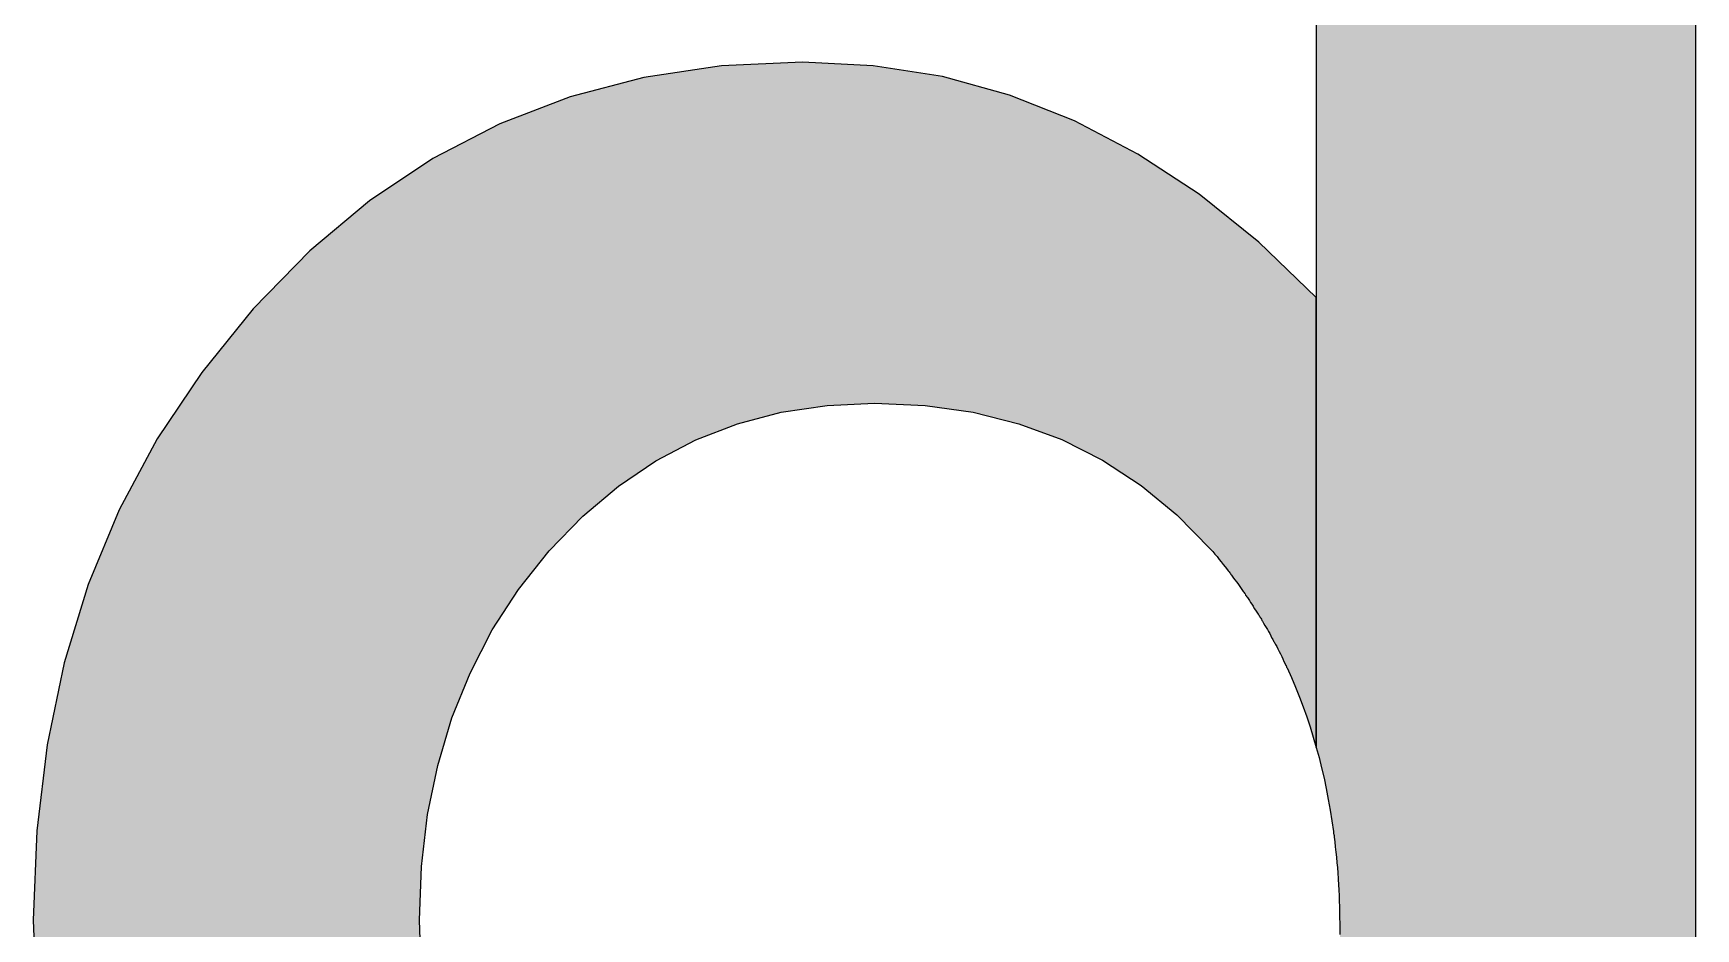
# Model space of a CAD drawing. Extents: x 198.6 to 210.1, y 62.9 to 66.
# Drawn here: x 203.71 to 205.094, y 64.29 to 65.035 of the extents above; entities that cross this region are included whole.
import ezdxf

# ---------------------------------------------------------------- set-up
doc = ezdxf.new("R2010")
doc.units = 0
doc.layers.add('LAYER_1', color=7, linetype='CONTINUOUS')

# ---------------------------------------------------------------- blocks, each defined once
blk = doc.blocks.new('*U7')
at = {"layer": 'LAYER_1', "color": 7}
for points in [[(204.7779, 64.4405), (204.7779, 65.9719), (204.7803, 64.4322)], [(204.7803, 64.4322), (204.7803, 65.9719), (204.7823, 64.4236)], [(204.7823, 64.4236), (204.7823, 65.9719), (204.7844, 64.415)], [(204.7844, 64.415), (204.7844, 65.9719), (204.7861, 64.4064)], [(204.7861, 64.4064), (204.7861, 65.9719), (204.7878, 64.3974)], [(204.7878, 64.3974), (204.7878, 65.9719), (204.7894, 64.3885)], [(204.7894, 64.3885), (204.7894, 65.9719), (204.7909, 64.3795)], [(204.7909, 64.3795), (204.7909, 65.9719), (204.7922, 64.3706)], [(204.7922, 64.3706), (204.7922, 65.9719), (204.7923, 64.3699)], [(204.7923, 64.3689), (204.7923, 65.9719), (204.7925, 64.3685)], [(204.7925, 64.3678), (204.7925, 65.9719), (204.7927, 64.3675)], [(204.7927, 64.3661), (204.7927, 65.9719), (204.7934, 64.362)], [(204.7934, 64.362), (204.7934, 65.9719), (204.7937, 64.3578)], [(204.7937, 64.3578), (204.7937, 65.9719), (204.7942, 64.3534)], [(204.7942, 64.3534), (204.7942, 65.9719), (204.7947, 64.3492)], [(204.7947, 64.3492), (204.7947, 65.9719), (204.7951, 64.3447)], [(204.7951, 64.3447), (204.7951, 65.9719), (204.7954, 64.3406)], [(204.7954, 64.3406), (204.7954, 65.9719), (204.7958, 64.3361)], [(204.7958, 64.3361), (204.7958, 65.9719), (204.7961, 64.3316)], [(204.7961, 64.3292), (204.7961, 65.9719), (204.7963, 64.3285)], [(204.7963, 64.3265), (204.7963, 65.9719), (204.7966, 64.322)], [(204.7966, 64.322), (204.7966, 65.9719), (204.7968, 64.3175)], [(204.7968, 64.3175), (204.7968, 65.9719), (204.797, 64.3127)], [(204.797, 64.3127), (204.797, 65.9719), (204.7971, 64.3082)], [(204.7971, 64.3082), (204.7971, 65.9719), (204.7973, 64.3037)], [(204.7973, 64.2989), (204.7973, 65.9719), (204.7975, 64.2944)]]:
    blk.add_solid(points, dxfattribs=at)
at = {"layer": 'LAYER_1', "color": 7, "extrusion": (0, 0, -1)}
for points in [[(-204.7803, 64.4322), (-204.7779, 65.9719), (-204.7803, 65.9719)], [(-204.7823, 64.4236), (-204.7803, 65.9719), (-204.7823, 65.9719)], [(-204.7844, 64.415), (-204.7823, 65.9719), (-204.7844, 65.9719)], [(-204.7861, 64.4064), (-204.7844, 65.9719), (-204.7861, 65.9719)], [(-204.7878, 64.3974), (-204.7861, 65.9719), (-204.7878, 65.9719)], [(-204.7894, 64.3885), (-204.7878, 65.9719), (-204.7894, 65.9719)], [(-204.7909, 64.3795), (-204.7894, 65.9719), (-204.7909, 65.9719)], [(-204.7922, 64.3706), (-204.7909, 65.9719), (-204.7922, 65.9719)], [(-204.7923, 64.3699), (-204.7922, 65.9719), (-204.7923, 65.9719)], [(-204.7925, 64.3685), (-204.7923, 65.9719), (-204.7925, 65.9719)], [(-204.7927, 64.3675), (-204.7925, 65.9719), (-204.7927, 65.9719)], [(-204.7934, 64.362), (-204.7927, 65.9719), (-204.7934, 65.9719)], [(-204.7937, 64.3578), (-204.7934, 65.9719), (-204.7937, 65.9719)], [(-204.7942, 64.3534), (-204.7937, 65.9719), (-204.7942, 65.9719)], [(-204.7947, 64.3492), (-204.7942, 65.9719), (-204.7947, 65.9719)], [(-204.7951, 64.3447), (-204.7947, 65.9719), (-204.7951, 65.9719)], [(-204.7954, 64.3406), (-204.7951, 65.9719), (-204.7954, 65.9719)], [(-204.7958, 64.3361), (-204.7954, 65.9719), (-204.7958, 65.9719)], [(-204.7961, 64.3316), (-204.7958, 65.9719), (-204.7961, 65.9719)], [(-204.7963, 64.3285), (-204.7961, 65.9719), (-204.7963, 65.9719)], [(-204.7966, 64.322), (-204.7963, 65.9719), (-204.7966, 65.9719)], [(-204.7968, 64.3175), (-204.7966, 65.9719), (-204.7968, 65.9719)], [(-204.797, 64.3127), (-204.7968, 65.9719), (-204.797, 65.9719)], [(-204.7971, 64.3082), (-204.797, 65.9719), (-204.7971, 65.9719)], [(-204.7973, 64.3037), (-204.7971, 65.9719), (-204.7973, 65.9719)], [(-204.7975, 64.2944), (-204.7973, 65.9719), (-204.7975, 65.9719)], [(-204.7975, 63.6123), (-204.7975, 65.9719), (-204.8175, 63.6123)], [(-204.8175, 63.6123), (-204.7975, 65.9719), (-204.8175, 65.9719)], [(-204.8175, 63.6123), (-204.8175, 65.9719), (-204.8569, 63.6123)], [(-204.8569, 63.6123), (-204.8175, 65.9719), (-204.8569, 65.9719)], [(-204.8569, 63.6123), (-204.8569, 65.9719), (-204.8964, 63.6123)], [(-204.8964, 63.6123), (-204.8569, 65.9719), (-204.8964, 65.9719)], [(-204.8964, 63.6123), (-204.8964, 65.9719), (-204.9358, 63.6123)], [(-204.9358, 63.6123), (-204.8964, 65.9719), (-204.9358, 65.9719)], [(-204.9358, 63.6123), (-204.9358, 65.9719), (-204.9753, 63.6123)], [(-204.9753, 63.6123), (-204.9358, 65.9719), (-204.9753, 65.9719)], [(-204.9753, 63.6123), (-204.9753, 65.9719), (-205.0147, 63.6123)], [(-205.0147, 63.6123), (-204.9753, 65.9719), (-205.0147, 65.9719)], [(-205.0147, 63.6123), (-205.0147, 65.9719), (-205.0542, 63.6123)], [(-205.0542, 63.6123), (-205.0147, 65.9719), (-205.0542, 65.9719)], [(-205.0542, 63.6123), (-205.0542, 65.9719), (-205.0936, 63.6123)], [(-205.0936, 63.6123), (-205.0542, 65.9719), (-205.0936, 65.9719)]]:
    blk.add_solid(points, dxfattribs=at)
blk = doc.blocks.new('*U8')
at = {"layer": 'LAYER_1', "color": 7}
for points in [[(204.3503, 64.7221), (204.3327, 65.0099), (204.3503, 65.0107)], [(204.2185, 64.6722), (204.1972, 64.9923), (204.2185, 64.9979)], [(204.2235, 64.6756), (204.2185, 64.9979), (204.2235, 64.9987)], [(204.2251, 64.6766), (204.2235, 64.9987), (204.2251, 64.9989)], [(204.2285, 64.6789), (204.2251, 64.9989), (204.2285, 64.9994)], [(204.2582, 64.6947), (204.2285, 64.9994), (204.2582, 65.0039)], [(204.2616, 64.6965), (204.2582, 65.0039), (204.2616, 65.0044)], [(204.283, 64.7047), (204.2616, 65.0044), (204.283, 65.0076)], [(204.289, 64.7071), (204.283, 65.0076), (204.289, 65.0079)], [(204.293, 64.7086), (204.289, 65.0079), (204.293, 65.008)], [(204.2964, 64.7099), (204.293, 65.008), (204.2964, 65.0082)], [(204.3295, 64.7187), (204.2964, 65.0082), (204.3295, 65.0097)], [(204.3327, 64.7196), (204.3295, 65.0097), (204.3327, 65.0099)], [(204.4104, 64.7271), (204.4104, 65.0074), (204.4153, 64.7269)], [(204.4153, 64.7269), (204.4153, 65.0066), (204.4502, 64.7252)], [(204.4502, 64.7252), (204.4502, 65.0012), (204.4525, 64.7251)], [(204.4525, 64.7251), (204.4525, 65.0008), (204.4668, 64.7231)], [(204.4668, 64.7231), (204.4668, 64.9986), (204.4716, 64.7224)], [(204.4716, 64.7224), (204.4716, 64.9973), (204.4909, 64.7198)], [(204.1643, 64.6297), (204.1612, 64.9828), (204.1643, 64.9836)], [(204.1676, 64.6331), (204.1643, 64.9836), (204.1676, 64.9845)], [(204.1939, 64.6552), (204.1676, 64.9845), (204.1939, 64.9914)], [(204.1972, 64.6579), (204.1939, 64.9914), (204.1972, 64.9923)], [(204.4909, 64.7198), (204.4909, 64.9919), (204.4924, 64.7196)], [(204.4924, 64.7196), (204.4924, 64.9915), (204.5226, 64.7119)], [(204.5226, 64.7119), (204.5226, 64.9831), (204.5265, 64.7109)], [(204.1365, 64.6004), (204.1142, 64.9653), (204.1365, 64.9739)], [(204.1395, 64.6042), (204.1365, 64.9739), (204.1395, 64.975)], [(204.157, 64.6223), (204.1395, 64.975), (204.157, 64.9817)], [(204.1612, 64.6265), (204.157, 64.9817), (204.1612, 64.9828)], [(204.5265, 64.7109), (204.5265, 64.9815), (204.5293, 64.7102)], [(204.5293, 64.7102), (204.5293, 64.9805), (204.5303, 64.7099)], [(204.5303, 64.7099), (204.5303, 64.9801), (204.5655, 64.6971)], [(204.0923, 64.5384), (204.0907, 64.9553), (204.0923, 64.9561)], [(204.0985, 64.5479), (204.0923, 64.9561), (204.0985, 64.9593)], [(204.1016, 64.5527), (204.0985, 64.9593), (204.1016, 64.9605)], [(204.1121, 64.5689), (204.1016, 64.9605), (204.1121, 64.9645)], [(204.1142, 64.5721), (204.1121, 64.9645), (204.1142, 64.9653)], [(204.5655, 64.6971), (204.5655, 64.9662), (204.5662, 64.6968)], [(204.5662, 64.6968), (204.5662, 64.9659), (204.5767, 64.6915)], [(204.5767, 64.6915), (204.5767, 64.9618), (204.5798, 64.6899)], [(204.5798, 64.6899), (204.5798, 64.9601), (204.5997, 64.6798)], [(204.0728, 64.5), (204.0587, 64.9386), (204.0728, 64.946)], [(204.0738, 64.5025), (204.0728, 64.946), (204.0738, 64.9465)], [(204.0907, 64.5353), (204.0738, 64.9465), (204.0907, 64.9553)], [(204.5997, 64.6798), (204.5997, 64.9497), (204.6001, 64.6796)], [(204.6001, 64.6796), (204.6001, 64.9495), (204.6294, 64.6604)], [(204.0428, 64.4056), (204.0385, 64.9275), (204.0428, 64.9304)], [(204.0451, 64.4165), (204.0428, 64.9304), (204.0451, 64.9316)], [(204.0465, 64.4232), (204.0451, 64.9316), (204.0465, 64.9323)], [(204.047, 64.4257), (204.0465, 64.9323), (204.047, 64.9326)], [(204.058, 64.463), (204.047, 64.9326), (204.058, 64.9383)], [(204.0587, 64.4653), (204.058, 64.9383), (204.0587, 64.9386)], [(204.6294, 64.6604), (204.6294, 64.9342), (204.6316, 64.6589)], [(204.6316, 64.6589), (204.6316, 64.9327), (204.632, 64.6587)], [(204.632, 64.6587), (204.632, 64.9325), (204.6321, 64.6586)], [(204.6321, 64.6586), (204.6321, 64.9324), (204.6619, 64.6341)], [(204.0318, 63.6613), (203.9917, 64.8963), (204.0318, 64.9231)], [(204.0334, 64.3372), (204.0318, 64.9231), (204.0334, 64.9241)], [(204.0335, 64.3416), (204.0334, 64.9241), (204.0335, 64.9242)], [(204.0384, 64.3832), (204.0335, 64.9242), (204.0384, 64.9274)], [(204.0385, 64.3847), (204.0384, 64.9274), (204.0385, 64.9275)], [(204.6619, 64.6341), (204.6619, 64.9129), (204.6805, 64.6151)], [(204.6805, 64.6151), (204.6805, 64.9008), (204.6819, 64.6137)], [(203.9901, 63.689), (203.941, 64.8542), (203.9901, 64.8953)], [(203.9917, 63.6878), (203.9901, 64.8953), (203.9917, 64.8963)], [(203.9901, 63.689), (203.9901, 64.8953), (203.9917, 63.6878)], [(203.9917, 63.6878), (203.9917, 64.8963), (204.0318, 63.6613)], [(204.6819, 64.6137), (204.6819, 64.8997), (204.6898, 64.6055)], [(204.6898, 64.6055), (204.6898, 64.8933), (204.6917, 64.6035)], [(204.6917, 64.6035), (204.6917, 64.8917), (204.6934, 64.6014)], [(204.6934, 64.6014), (204.6934, 64.8903), (204.6953, 64.5993)], [(204.6953, 64.5993), (204.6953, 64.8888), (204.6971, 64.5969)], [(204.6971, 64.5969), (204.6971, 64.8874), (204.6988, 64.5949)], [(204.6988, 64.5949), (204.6988, 64.886), (204.7005, 64.5928)], [(204.7005, 64.5928), (204.7005, 64.8846), (204.7022, 64.5907)], [(204.7022, 64.5907), (204.7022, 64.8832), (204.704, 64.5883)], [(204.704, 64.5883), (204.704, 64.8818), (204.7045, 64.5876)], [(204.7045, 64.5876), (204.7045, 64.8814), (204.705, 64.5869)], [(204.705, 64.5869), (204.705, 64.881), (204.7055, 64.5866)], [(204.7055, 64.5866), (204.7055, 64.8806), (204.7059, 64.5859)], [(204.7059, 64.5859), (204.7059, 64.8803), (204.7064, 64.5852)], [(204.7064, 64.5852), (204.7064, 64.8799), (204.7069, 64.5845)], [(204.7069, 64.5845), (204.7069, 64.8795), (204.7074, 64.5838)], [(204.7074, 64.5838), (204.7074, 64.8791), (204.7077, 64.5834)], [(204.7077, 64.5834), (204.7077, 64.8788), (204.7079, 64.5831)], [(204.7079, 64.5831), (204.7079, 64.8786), (204.709, 64.5814)], [(204.709, 64.5814), (204.709, 64.8778), (204.7102, 64.58)], [(204.7102, 64.58), (204.7102, 64.8768), (204.7114, 64.5783)], [(204.7114, 64.5783), (204.7114, 64.8759), (204.7126, 64.5769)], [(204.7126, 64.5769), (204.7126, 64.8749), (204.7138, 64.5752)], [(204.7138, 64.5752), (204.7138, 64.8739), (204.7148, 64.5735)], [(204.7148, 64.5735), (204.7148, 64.8731), (204.716, 64.5721)], [(204.716, 64.5721), (204.716, 64.8721), (204.717, 64.5704)], [(204.717, 64.5704), (204.717, 64.8713), (204.7172, 64.5702)], [(204.7172, 64.5702), (204.7172, 64.8711), (204.7176, 64.5697)], [(204.7176, 64.5697), (204.7176, 64.8708), (204.7181, 64.569)], [(204.7181, 64.569), (204.7181, 64.8704), (204.7186, 64.5683)], [(204.7186, 64.5683), (204.7186, 64.87), (204.7191, 64.5673)], [(204.7191, 64.5673), (204.7191, 64.8696), (204.7196, 64.5666)], [(204.7196, 64.5666), (204.7196, 64.8692), (204.7201, 64.5659)], [(204.7201, 64.5659), (204.7201, 64.8687), (204.7207, 64.5652)], [(204.7207, 64.5652), (204.7207, 64.8683), (204.7212, 64.5645)], [(204.7212, 64.5645), (204.7212, 64.8679), (204.7222, 64.5628)], [(204.7222, 64.5628), (204.7222, 64.8671), (204.7232, 64.5611)], [(204.7232, 64.5611), (204.7232, 64.8662), (204.7243, 64.5597)], [(204.7243, 64.5597), (204.7243, 64.8654), (204.7253, 64.558)], [(204.7253, 64.558), (204.7253, 64.8646), (204.7263, 64.5563)], [(204.7263, 64.5563), (204.7263, 64.8637), (204.7274, 64.5549)], [(204.7274, 64.5549), (204.7274, 64.8629), (204.7284, 64.5532)], [(204.7284, 64.5532), (204.7284, 64.8621), (204.7295, 64.5514)], [(204.7295, 64.5514), (204.7295, 64.8612), (204.73, 64.5508)], [(204.73, 64.5508), (204.73, 64.8608), (204.7303, 64.5501)], [(204.7303, 64.5501), (204.7303, 64.8605), (204.7307, 64.5496)], [(204.7307, 64.5496), (204.7307, 64.8602), (204.7308, 64.5494)], [(204.7308, 64.5494), (204.7308, 64.86), (204.7313, 64.5487)], [(204.7313, 64.5487), (204.7313, 64.8595), (204.7317, 64.548)], [(204.7317, 64.548), (204.7317, 64.8592), (204.7322, 64.5473)], [(204.7322, 64.5473), (204.7322, 64.8587), (204.7326, 64.5463)], [(203.9404, 63.7298), (203.8935, 64.8053), (203.9404, 64.8536)], [(203.941, 63.7291), (203.9404, 64.8536), (203.941, 64.8542)], [(203.9404, 63.7298), (203.9404, 64.8536), (203.941, 63.7291)], [(203.941, 63.7291), (203.941, 64.8542), (203.9901, 63.689)], [(204.7326, 64.5463), (204.7326, 64.8583), (204.7331, 64.5456)], [(204.7331, 64.5456), (204.7331, 64.8578), (204.7341, 64.5439)], [(204.7341, 64.5439), (204.7341, 64.8569), (204.7351, 64.5421)], [(204.7351, 64.5421), (204.7351, 64.8559), (204.7362, 64.5404)], [(204.7362, 64.5404), (204.7362, 64.8549), (204.7372, 64.5387)], [(204.7372, 64.5387), (204.7372, 64.8539), (204.7381, 64.537)], [(204.7381, 64.537), (204.7381, 64.8531), (204.7391, 64.5353)], [(204.7391, 64.5353), (204.7391, 64.8521), (204.7401, 64.5335)], [(204.7401, 64.5335), (204.7401, 64.8511), (204.741, 64.5315)], [(204.741, 64.5315), (204.741, 64.8503), (204.7413, 64.5311)], [(204.7413, 64.5311), (204.7413, 64.8499), (204.7417, 64.5304)], [(204.7417, 64.5304), (204.7417, 64.8496), (204.742, 64.5297)], [(204.742, 64.5297), (204.742, 64.8493), (204.7424, 64.5291)], [(204.7424, 64.5291), (204.7424, 64.8489), (204.7427, 64.5284)], [(204.7427, 64.5284), (204.7427, 64.8486), (204.7431, 64.5277)], [(204.7431, 64.5277), (204.7431, 64.8483), (204.7436, 64.527)], [(204.7436, 64.527), (204.7436, 64.8478), (204.7439, 64.5263)], [(204.7439, 64.5263), (204.7439, 64.8475), (204.745, 64.5246)], [(204.745, 64.5246), (204.745, 64.8465), (204.746, 64.5225)], [(204.746, 64.5225), (204.746, 64.8455), (204.747, 64.5204)], [(204.747, 64.5204), (204.747, 64.8445), (204.7481, 64.5184)], [(204.7481, 64.5184), (204.7481, 64.8435), (204.7491, 64.5163)], [(204.7491, 64.5163), (204.7491, 64.8425), (204.7499, 64.5146)], [(204.7499, 64.5146), (204.7499, 64.8417), (204.7501, 64.5142)], [(204.7501, 64.5142), (204.7501, 64.8415), (204.751, 64.5122)], [(204.751, 64.5122), (204.751, 64.8407), (204.752, 64.5101)], [(204.752, 64.5101), (204.752, 64.8397), (204.7522, 64.5094)], [(204.7522, 64.5094), (204.7522, 64.8396), (204.7524, 64.5091)], [(204.7524, 64.5091), (204.7524, 64.8394), (204.7527, 64.5087)], [(204.7527, 64.5087), (204.7527, 64.8391), (204.7529, 64.5084)], [(204.7529, 64.5084), (204.7529, 64.8389), (204.753, 64.508)], [(204.753, 64.508), (204.753, 64.8387), (204.7532, 64.5073)], [(204.7532, 64.5073), (204.7532, 64.8386), (204.7534, 64.507)], [(204.7534, 64.507), (204.7534, 64.8384), (204.7536, 64.5067)], [(204.7536, 64.5067), (204.7536, 64.8382), (204.7572, 64.4987)], [(204.7572, 64.4987), (204.7572, 64.8348), (204.7606, 64.4908)], [(204.7606, 64.4908), (204.7606, 64.8315), (204.7639, 64.4825)], [(204.7639, 64.4825), (204.7639, 64.8283), (204.767, 64.4743)], [(204.767, 64.4743), (204.767, 64.8254), (204.7699, 64.466)], [(204.7699, 64.466), (204.7699, 64.8226), (204.7727, 64.4577)], [(204.7727, 64.4577), (204.7727, 64.8199), (204.7754, 64.4491)], [(204.7754, 64.4491), (204.7754, 64.8173), (204.7779, 64.4405)], [(203.8935, 63.777), (203.8506, 64.7526), (203.8935, 64.8053)], [(203.8935, 63.777), (203.8935, 64.8053), (203.9404, 63.7298)], [(203.8506, 63.8307), (203.8134, 64.6972), (203.8506, 64.7526)], [(203.8506, 63.8307), (203.8506, 64.7526), (203.8935, 63.777)], [(203.8134, 63.8876), (203.7819, 64.6383), (203.8134, 64.6972)], [(203.8134, 63.8876), (203.8134, 64.6972), (203.8506, 63.8307)], [(203.7819, 63.9479), (203.7562, 64.5762), (203.7819, 64.6383)], [(203.7819, 63.9479), (203.7819, 64.6383), (203.8134, 63.8876)], [(203.7562, 64.0109), (203.7362, 64.5111), (203.7562, 64.5762)], [(203.7562, 64.0109), (203.7562, 64.5762), (203.7819, 63.9479)], [(203.7362, 64.0777), (203.7219, 64.4429), (203.7362, 64.5111)], [(203.7362, 64.0777), (203.7362, 64.5111), (203.7562, 64.0109)], [(203.7219, 64.1473), (203.7133, 64.3713), (203.7219, 64.4429)], [(203.7219, 64.1473), (203.7219, 64.4429), (203.7362, 64.0777)], [(203.7133, 64.2204), (203.7104, 64.2969), (203.7133, 64.3713)], [(203.7133, 64.2204), (203.7133, 64.3713), (203.7219, 64.1473)], [(204.0318, 63.6613), (204.0318, 64.2969), (204.0334, 63.6603)]]:
    blk.add_solid(points, dxfattribs=at)
at = {"layer": 'LAYER_1', "color": 7, "extrusion": (0, 0, -1)}
for points in [[(-204.3503, 64.7221), (-204.3503, 65.0107), (-204.3574, 64.7231)], [(-204.3574, 64.7231), (-204.3503, 65.0107), (-204.3574, 65.0103)], [(-204.2185, 64.6722), (-204.2185, 64.9979), (-204.2235, 64.6756)], [(-204.2235, 64.6756), (-204.2235, 64.9987), (-204.2251, 64.6766)], [(-204.2251, 64.6766), (-204.2251, 64.9989), (-204.2285, 64.6789)], [(-204.2285, 64.6789), (-204.2285, 64.9994), (-204.2582, 64.6947)], [(-204.2582, 64.6947), (-204.2582, 65.0039), (-204.2616, 64.6965)], [(-204.2616, 64.6965), (-204.2616, 65.0044), (-204.283, 64.7047)], [(-204.283, 64.7047), (-204.283, 65.0076), (-204.289, 64.7071)], [(-204.289, 64.7071), (-204.289, 65.0079), (-204.293, 64.7086)], [(-204.293, 64.7086), (-204.293, 65.008), (-204.2964, 64.7099)], [(-204.2964, 64.7099), (-204.2964, 65.0082), (-204.3295, 64.7187)], [(-204.3295, 64.7187), (-204.3295, 65.0097), (-204.3327, 64.7196)], [(-204.3327, 64.7196), (-204.3327, 65.0099), (-204.3503, 64.7221)], [(-204.3574, 64.7231), (-204.3574, 65.0103), (-204.3677, 64.7246)], [(-204.3677, 64.7246), (-204.3574, 65.0103), (-204.3677, 65.0098)], [(-204.3677, 64.7246), (-204.3677, 65.0098), (-204.3708, 64.7251)], [(-204.3708, 64.7251), (-204.3677, 65.0098), (-204.3708, 65.0096)], [(-204.3708, 64.7251), (-204.3708, 65.0096), (-204.4077, 64.727)], [(-204.4077, 64.727), (-204.3708, 65.0096), (-204.4077, 65.0077)], [(-204.4077, 64.727), (-204.4077, 65.0077), (-204.4092, 64.7271)], [(-204.4092, 64.7271), (-204.4077, 65.0077), (-204.4092, 65.0076)], [(-204.4092, 64.7271), (-204.4092, 65.0076), (-204.4104, 64.7271)], [(-204.4104, 64.7271), (-204.4092, 65.0076), (-204.4104, 65.0074)], [(-204.4153, 64.7269), (-204.4104, 65.0074), (-204.4153, 65.0066)], [(-204.4502, 64.7252), (-204.4153, 65.0066), (-204.4502, 65.0012)], [(-204.4525, 64.7251), (-204.4502, 65.0012), (-204.4525, 65.0008)], [(-204.4668, 64.7231), (-204.4525, 65.0008), (-204.4668, 64.9986)], [(-204.4716, 64.7224), (-204.4668, 64.9986), (-204.4716, 64.9973)], [(-204.4909, 64.7198), (-204.4716, 64.9973), (-204.4909, 64.9919)], [(-204.1643, 64.6297), (-204.1643, 64.9836), (-204.1676, 64.6331)], [(-204.1676, 64.6331), (-204.1676, 64.9845), (-204.1939, 64.6552)], [(-204.1939, 64.6552), (-204.1939, 64.9914), (-204.1972, 64.6579)], [(-204.1972, 64.6579), (-204.1972, 64.9923), (-204.2185, 64.6722)], [(-204.4924, 64.7196), (-204.4909, 64.9919), (-204.4924, 64.9915)], [(-204.5226, 64.7119), (-204.4924, 64.9915), (-204.5226, 64.9831)], [(-204.5265, 64.7109), (-204.5226, 64.9831), (-204.5265, 64.9815)], [(-204.1365, 64.6004), (-204.1365, 64.9739), (-204.1395, 64.6042)], [(-204.1395, 64.6042), (-204.1395, 64.975), (-204.157, 64.6223)], [(-204.157, 64.6223), (-204.157, 64.9817), (-204.1612, 64.6265)], [(-204.1612, 64.6265), (-204.1612, 64.9828), (-204.1643, 64.6297)], [(-204.5293, 64.7102), (-204.5265, 64.9815), (-204.5293, 64.9805)], [(-204.5303, 64.7099), (-204.5293, 64.9805), (-204.5303, 64.9801)], [(-204.5655, 64.6971), (-204.5303, 64.9801), (-204.5655, 64.9662)], [(-204.0923, 64.5384), (-204.0923, 64.9561), (-204.0985, 64.5479)], [(-204.0985, 64.5479), (-204.0985, 64.9593), (-204.1016, 64.5527)], [(-204.1016, 64.5527), (-204.1016, 64.9605), (-204.1121, 64.5689)], [(-204.1121, 64.5689), (-204.1121, 64.9645), (-204.1142, 64.5721)], [(-204.1142, 64.5721), (-204.1142, 64.9653), (-204.1365, 64.6004)], [(-204.5662, 64.6968), (-204.5655, 64.9662), (-204.5662, 64.9659)], [(-204.5767, 64.6915), (-204.5662, 64.9659), (-204.5767, 64.9618)], [(-204.5798, 64.6899), (-204.5767, 64.9618), (-204.5798, 64.9601)], [(-204.5997, 64.6798), (-204.5798, 64.9601), (-204.5997, 64.9497)], [(-204.0728, 64.5), (-204.0728, 64.946), (-204.0738, 64.5025)], [(-204.0738, 64.5025), (-204.0738, 64.9465), (-204.0907, 64.5353)], [(-204.0907, 64.5353), (-204.0907, 64.9553), (-204.0923, 64.5384)], [(-204.6001, 64.6796), (-204.5997, 64.9497), (-204.6001, 64.9495)], [(-204.6294, 64.6604), (-204.6001, 64.9495), (-204.6294, 64.9342)], [(-204.0428, 64.4056), (-204.0428, 64.9304), (-204.0451, 64.4165)], [(-204.0451, 64.4165), (-204.0451, 64.9316), (-204.0465, 64.4232)], [(-204.0465, 64.4232), (-204.0465, 64.9323), (-204.047, 64.4257)], [(-204.047, 64.4257), (-204.047, 64.9326), (-204.058, 64.463)], [(-204.058, 64.463), (-204.058, 64.9383), (-204.0587, 64.4653)], [(-204.0587, 64.4653), (-204.0587, 64.9386), (-204.0728, 64.5)], [(-204.6316, 64.6589), (-204.6294, 64.9342), (-204.6316, 64.9327)], [(-204.632, 64.6587), (-204.6316, 64.9327), (-204.632, 64.9325)], [(-204.6321, 64.6586), (-204.632, 64.9325), (-204.6321, 64.9324)], [(-204.6619, 64.6341), (-204.6321, 64.9324), (-204.6619, 64.9129)], [(-204.0318, 64.2969), (-204.0318, 64.9231), (-204.0334, 64.3372)], [(-204.0334, 64.3372), (-204.0334, 64.9241), (-204.0335, 64.3416)], [(-204.0335, 64.3416), (-204.0335, 64.9242), (-204.0384, 64.3832)], [(-204.0384, 64.3832), (-204.0384, 64.9274), (-204.0385, 64.3847)], [(-204.0385, 64.3847), (-204.0385, 64.9275), (-204.0428, 64.4056)], [(-204.6805, 64.6151), (-204.6619, 64.9129), (-204.6805, 64.9008)], [(-204.6819, 64.6137), (-204.6805, 64.9008), (-204.6819, 64.8997)], [(-204.6898, 64.6055), (-204.6819, 64.8997), (-204.6898, 64.8933)], [(-204.6917, 64.6035), (-204.6898, 64.8933), (-204.6917, 64.8917)], [(-204.6934, 64.6014), (-204.6917, 64.8917), (-204.6934, 64.8903)], [(-204.6953, 64.5993), (-204.6934, 64.8903), (-204.6953, 64.8888)], [(-204.6971, 64.5969), (-204.6953, 64.8888), (-204.6971, 64.8874)], [(-204.6988, 64.5949), (-204.6971, 64.8874), (-204.6988, 64.886)], [(-204.7005, 64.5928), (-204.6988, 64.886), (-204.7005, 64.8846)], [(-204.7022, 64.5907), (-204.7005, 64.8846), (-204.7022, 64.8832)], [(-204.704, 64.5883), (-204.7022, 64.8832), (-204.704, 64.8818)], [(-204.7045, 64.5876), (-204.704, 64.8818), (-204.7045, 64.8814)], [(-204.705, 64.5869), (-204.7045, 64.8814), (-204.705, 64.881)], [(-204.7055, 64.5866), (-204.705, 64.881), (-204.7055, 64.8806)], [(-204.7059, 64.5859), (-204.7055, 64.8806), (-204.7059, 64.8803)], [(-204.7064, 64.5852), (-204.7059, 64.8803), (-204.7064, 64.8799)], [(-204.7069, 64.5845), (-204.7064, 64.8799), (-204.7069, 64.8795)], [(-204.7074, 64.5838), (-204.7069, 64.8795), (-204.7074, 64.8791)], [(-204.7077, 64.5834), (-204.7074, 64.8791), (-204.7077, 64.8788)], [(-204.7079, 64.5831), (-204.7077, 64.8788), (-204.7079, 64.8786)], [(-204.709, 64.5814), (-204.7079, 64.8786), (-204.709, 64.8778)], [(-204.7102, 64.58), (-204.709, 64.8778), (-204.7102, 64.8768)], [(-204.7114, 64.5783), (-204.7102, 64.8768), (-204.7114, 64.8759)], [(-204.7126, 64.5769), (-204.7114, 64.8759), (-204.7126, 64.8749)], [(-204.7138, 64.5752), (-204.7126, 64.8749), (-204.7138, 64.8739)], [(-204.7148, 64.5735), (-204.7138, 64.8739), (-204.7148, 64.8731)], [(-204.716, 64.5721), (-204.7148, 64.8731), (-204.716, 64.8721)], [(-204.717, 64.5704), (-204.716, 64.8721), (-204.717, 64.8713)], [(-204.7172, 64.5702), (-204.717, 64.8713), (-204.7172, 64.8711)], [(-204.7176, 64.5697), (-204.7172, 64.8711), (-204.7176, 64.8708)], [(-204.7181, 64.569), (-204.7176, 64.8708), (-204.7181, 64.8704)], [(-204.7186, 64.5683), (-204.7181, 64.8704), (-204.7186, 64.87)], [(-204.7191, 64.5673), (-204.7186, 64.87), (-204.7191, 64.8696)], [(-204.7196, 64.5666), (-204.7191, 64.8696), (-204.7196, 64.8692)], [(-204.7201, 64.5659), (-204.7196, 64.8692), (-204.7201, 64.8687)], [(-204.7207, 64.5652), (-204.7201, 64.8687), (-204.7207, 64.8683)], [(-204.7212, 64.5645), (-204.7207, 64.8683), (-204.7212, 64.8679)], [(-204.7222, 64.5628), (-204.7212, 64.8679), (-204.7222, 64.8671)], [(-204.7232, 64.5611), (-204.7222, 64.8671), (-204.7232, 64.8662)], [(-204.7243, 64.5597), (-204.7232, 64.8662), (-204.7243, 64.8654)], [(-204.7253, 64.558), (-204.7243, 64.8654), (-204.7253, 64.8646)], [(-204.7263, 64.5563), (-204.7253, 64.8646), (-204.7263, 64.8637)], [(-204.7274, 64.5549), (-204.7263, 64.8637), (-204.7274, 64.8629)], [(-204.7284, 64.5532), (-204.7274, 64.8629), (-204.7284, 64.8621)], [(-204.7295, 64.5514), (-204.7284, 64.8621), (-204.7295, 64.8612)], [(-204.73, 64.5508), (-204.7295, 64.8612), (-204.73, 64.8608)], [(-204.7303, 64.5501), (-204.73, 64.8608), (-204.7303, 64.8605)], [(-204.7307, 64.5496), (-204.7303, 64.8605), (-204.7307, 64.8602)], [(-204.7308, 64.5494), (-204.7307, 64.8602), (-204.7308, 64.86)], [(-204.7313, 64.5487), (-204.7308, 64.86), (-204.7313, 64.8595)], [(-204.7317, 64.548), (-204.7313, 64.8595), (-204.7317, 64.8592)], [(-204.7322, 64.5473), (-204.7317, 64.8592), (-204.7322, 64.8587)], [(-204.7326, 64.5463), (-204.7322, 64.8587), (-204.7326, 64.8583)], [(-204.7331, 64.5456), (-204.7326, 64.8583), (-204.7331, 64.8578)], [(-204.7341, 64.5439), (-204.7331, 64.8578), (-204.7341, 64.8569)], [(-204.7351, 64.5421), (-204.7341, 64.8569), (-204.7351, 64.8559)], [(-204.7362, 64.5404), (-204.7351, 64.8559), (-204.7362, 64.8549)], [(-204.7372, 64.5387), (-204.7362, 64.8549), (-204.7372, 64.8539)], [(-204.7381, 64.537), (-204.7372, 64.8539), (-204.7381, 64.8531)], [(-204.7391, 64.5353), (-204.7381, 64.8531), (-204.7391, 64.8521)], [(-204.7401, 64.5335), (-204.7391, 64.8521), (-204.7401, 64.8511)], [(-204.741, 64.5315), (-204.7401, 64.8511), (-204.741, 64.8503)], [(-204.7413, 64.5311), (-204.741, 64.8503), (-204.7413, 64.8499)], [(-204.7417, 64.5304), (-204.7413, 64.8499), (-204.7417, 64.8496)], [(-204.742, 64.5297), (-204.7417, 64.8496), (-204.742, 64.8493)], [(-204.7424, 64.5291), (-204.742, 64.8493), (-204.7424, 64.8489)], [(-204.7427, 64.5284), (-204.7424, 64.8489), (-204.7427, 64.8486)], [(-204.7431, 64.5277), (-204.7427, 64.8486), (-204.7431, 64.8483)], [(-204.7436, 64.527), (-204.7431, 64.8483), (-204.7436, 64.8478)], [(-204.7439, 64.5263), (-204.7436, 64.8478), (-204.7439, 64.8475)], [(-204.745, 64.5246), (-204.7439, 64.8475), (-204.745, 64.8465)], [(-204.746, 64.5225), (-204.745, 64.8465), (-204.746, 64.8455)], [(-204.747, 64.5204), (-204.746, 64.8455), (-204.747, 64.8445)], [(-204.7481, 64.5184), (-204.747, 64.8445), (-204.7481, 64.8435)], [(-204.7491, 64.5163), (-204.7481, 64.8435), (-204.7491, 64.8425)], [(-204.7499, 64.5146), (-204.7491, 64.8425), (-204.7499, 64.8417)], [(-204.7501, 64.5142), (-204.7499, 64.8417), (-204.7501, 64.8415)], [(-204.751, 64.5122), (-204.7501, 64.8415), (-204.751, 64.8407)], [(-204.752, 64.5101), (-204.751, 64.8407), (-204.752, 64.8397)], [(-204.7522, 64.5094), (-204.752, 64.8397), (-204.7522, 64.8396)], [(-204.7524, 64.5091), (-204.7522, 64.8396), (-204.7524, 64.8394)], [(-204.7527, 64.5087), (-204.7524, 64.8394), (-204.7527, 64.8391)], [(-204.7529, 64.5084), (-204.7527, 64.8391), (-204.7529, 64.8389)], [(-204.753, 64.508), (-204.7529, 64.8389), (-204.753, 64.8387)], [(-204.7532, 64.5073), (-204.753, 64.8387), (-204.7532, 64.8386)], [(-204.7534, 64.507), (-204.7532, 64.8386), (-204.7534, 64.8384)], [(-204.7536, 64.5067), (-204.7534, 64.8384), (-204.7536, 64.8382)], [(-204.7572, 64.4987), (-204.7536, 64.8382), (-204.7572, 64.8348)], [(-204.7606, 64.4908), (-204.7572, 64.8348), (-204.7606, 64.8315)], [(-204.7639, 64.4825), (-204.7606, 64.8315), (-204.7639, 64.8283)], [(-204.767, 64.4743), (-204.7639, 64.8283), (-204.767, 64.8254)], [(-204.7699, 64.466), (-204.767, 64.8254), (-204.7699, 64.8226)], [(-204.7727, 64.4577), (-204.7699, 64.8226), (-204.7727, 64.8199)], [(-204.7754, 64.4491), (-204.7727, 64.8199), (-204.7754, 64.8173)], [(-204.7779, 64.4405), (-204.7754, 64.8173), (-204.7779, 64.815)], [(-204.0334, 63.6603), (-204.0318, 64.2969), (-204.0334, 64.249)]]:
    blk.add_solid(points, dxfattribs=at)

msp = doc.modelspace()

# ---------------------------------------------------------------- linework, layer by layer
at = {"layer": 'LAYER_1'}
for points in [[(204.7779, 65.1044), (204.7779, 64.9597), (204.7779, 64.815), (204.7779, 64.7685), (204.7779, 64.7216), (204.7779, 64.6748), (204.7779, 64.6279), (204.7779, 64.5811), (204.7779, 64.5342), (204.7779, 64.4874), (204.7779, 64.4405), (204.7779, 64.4405)], [(205.0936, 64.2021), (205.0936, 64.497), (205.0936, 64.7923), (205.0936, 65.0872)], [(204.0334, 64.249), (204.0318, 64.2969), (204.0335, 64.3416), (204.0385, 64.3847), (204.047, 64.4257), (204.0587, 64.4653), (204.0738, 64.5025), (204.0923, 64.5384), (204.1142, 64.5721), (204.1395, 64.6042), (204.1676, 64.6331), (204.1972, 64.6579), (204.2285, 64.6789), (204.2616, 64.6965), (204.2964, 64.7099), (204.3327, 64.7196), (204.3708, 64.7251), (204.4104, 64.7271), (204.4525, 64.7251), (204.4924, 64.7196), (204.5303, 64.7099), (204.5662, 64.6968), (204.6001, 64.6796), (204.6321, 64.6586), (204.6619, 64.6341), (204.6898, 64.6055), (204.6917, 64.6035), (204.6934, 64.6014), (204.6953, 64.5993), (204.6971, 64.5969), (204.6988, 64.5949), (204.7005, 64.5928), (204.7022, 64.5907), (204.704, 64.5883), (204.7045, 64.5876), (204.705, 64.5869), (204.7055, 64.5866), (204.7059, 64.5859), (204.7064, 64.5852), (204.7069, 64.5845), (204.7074, 64.5838), (204.7079, 64.5831), (204.709, 64.5814), (204.7102, 64.58), (204.7114, 64.5783), (204.7126, 64.5769), (204.7138, 64.5752), (204.7148, 64.5735), (204.716, 64.5721), (204.717, 64.5704), (204.7176, 64.5697), (204.7181, 64.569), (204.7186, 64.5683), (204.7191, 64.5673), (204.7196, 64.5666), (204.7201, 64.5659), (204.7207, 64.5652), (204.7212, 64.5645), (204.7222, 64.5628), (204.7232, 64.5611), (204.7243, 64.5597), (204.7253, 64.558), (204.7263, 64.5563), (204.7274, 64.5549), (204.7284, 64.5532), (204.7295, 64.5514), (204.73, 64.5508), (204.7303, 64.5501), (204.7308, 64.5494), (204.7313, 64.5487), (204.7317, 64.548), (204.7322, 64.5473), (204.7326, 64.5463), (204.7331, 64.5456), (204.7341, 64.5439), (204.7351, 64.5421), (204.7362, 64.5404), (204.7372, 64.5387), (204.7381, 64.537), (204.7391, 64.5353), (204.7401, 64.5335), (204.741, 64.5315), (204.7413, 64.5311), (204.7417, 64.5304), (204.742, 64.5297), (204.7424, 64.5291), (204.7427, 64.5284), (204.7431, 64.5277), (204.7436, 64.527), (204.7439, 64.5263), (204.745, 64.5246), (204.746, 64.5225), (204.747, 64.5204), (204.7481, 64.5184), (204.7491, 64.5163), (204.7501, 64.5142), (204.751, 64.5122), (204.752, 64.5101), (204.7522, 64.5094), (204.7524, 64.5091), (204.7527, 64.5087), (204.7529, 64.5084), (204.753, 64.508), (204.7532, 64.5073), (204.7534, 64.507), (204.7536, 64.5067), (204.7572, 64.4987), (204.7606, 64.4908), (204.7639, 64.4825), (204.767, 64.4743), (204.7699, 64.466), (204.7727, 64.4577), (204.7754, 64.4491), (204.7779, 64.4405), (204.7779, 64.4874), (204.7779, 64.5342), (204.7779, 64.5811), (204.7779, 64.6279), (204.7779, 64.6748), (204.7779, 64.7216), (204.7779, 64.7685), (204.7779, 64.815), (204.73, 64.8608), (204.6805, 64.9008), (204.6294, 64.9342), (204.5767, 64.9618), (204.5226, 64.9831), (204.4668, 64.9986), (204.4092, 65.0076), (204.3503, 65.0107), (204.283, 65.0076), (204.2185, 64.9979), (204.157, 64.9817), (204.0985, 64.9593), (204.0428, 64.9304), (203.9901, 64.8953), (203.9404, 64.8536), (203.8935, 64.8053), (203.8506, 64.7526), (203.8134, 64.6972), (203.7819, 64.6383), (203.7562, 64.5762), (203.7362, 64.5111), (203.7219, 64.4429), (203.7133, 64.3713), (203.7104, 64.2969), (203.7133, 64.2204)], [(204.7779, 64.4405), (204.7803, 64.4322), (204.7823, 64.4236), (204.7844, 64.415), (204.7861, 64.4064), (204.7878, 64.3974), (204.7894, 64.3885), (204.7909, 64.3795), (204.7922, 64.3706), (204.7923, 64.3699), (204.7923, 64.3695), (204.7923, 64.3689), (204.7925, 64.3685), (204.7925, 64.3678), (204.7927, 64.3675), (204.7927, 64.3668), (204.7927, 64.3661), (204.7934, 64.362), (204.7937, 64.3578), (204.7942, 64.3534), (204.7947, 64.3492), (204.7951, 64.3447), (204.7954, 64.3406), (204.7958, 64.3361), (204.7961, 64.3316), (204.7961, 64.331), (204.7961, 64.3303), (204.7961, 64.3296), (204.7961, 64.3292), (204.7963, 64.3285), (204.7963, 64.3279), (204.7963, 64.3272), (204.7963, 64.3265), (204.7966, 64.322), (204.7968, 64.3175), (204.797, 64.3127), (204.7971, 64.3082), (204.7973, 64.3037), (204.7973, 64.2989), (204.7975, 64.2944), (204.7975, 64.29), (204.7975, 64.2851)]]:
    msp.add_lwpolyline(points, dxfattribs=at)

# ---------------------------------------------------------------- block references
at = {"layer": 'LAYER_1', "color": 7}
for name in ['*U7', '*U8']:
    msp.add_blockref(name, (0, 0), dxfattribs=at)

doc.saveas('drawing.dxf')
